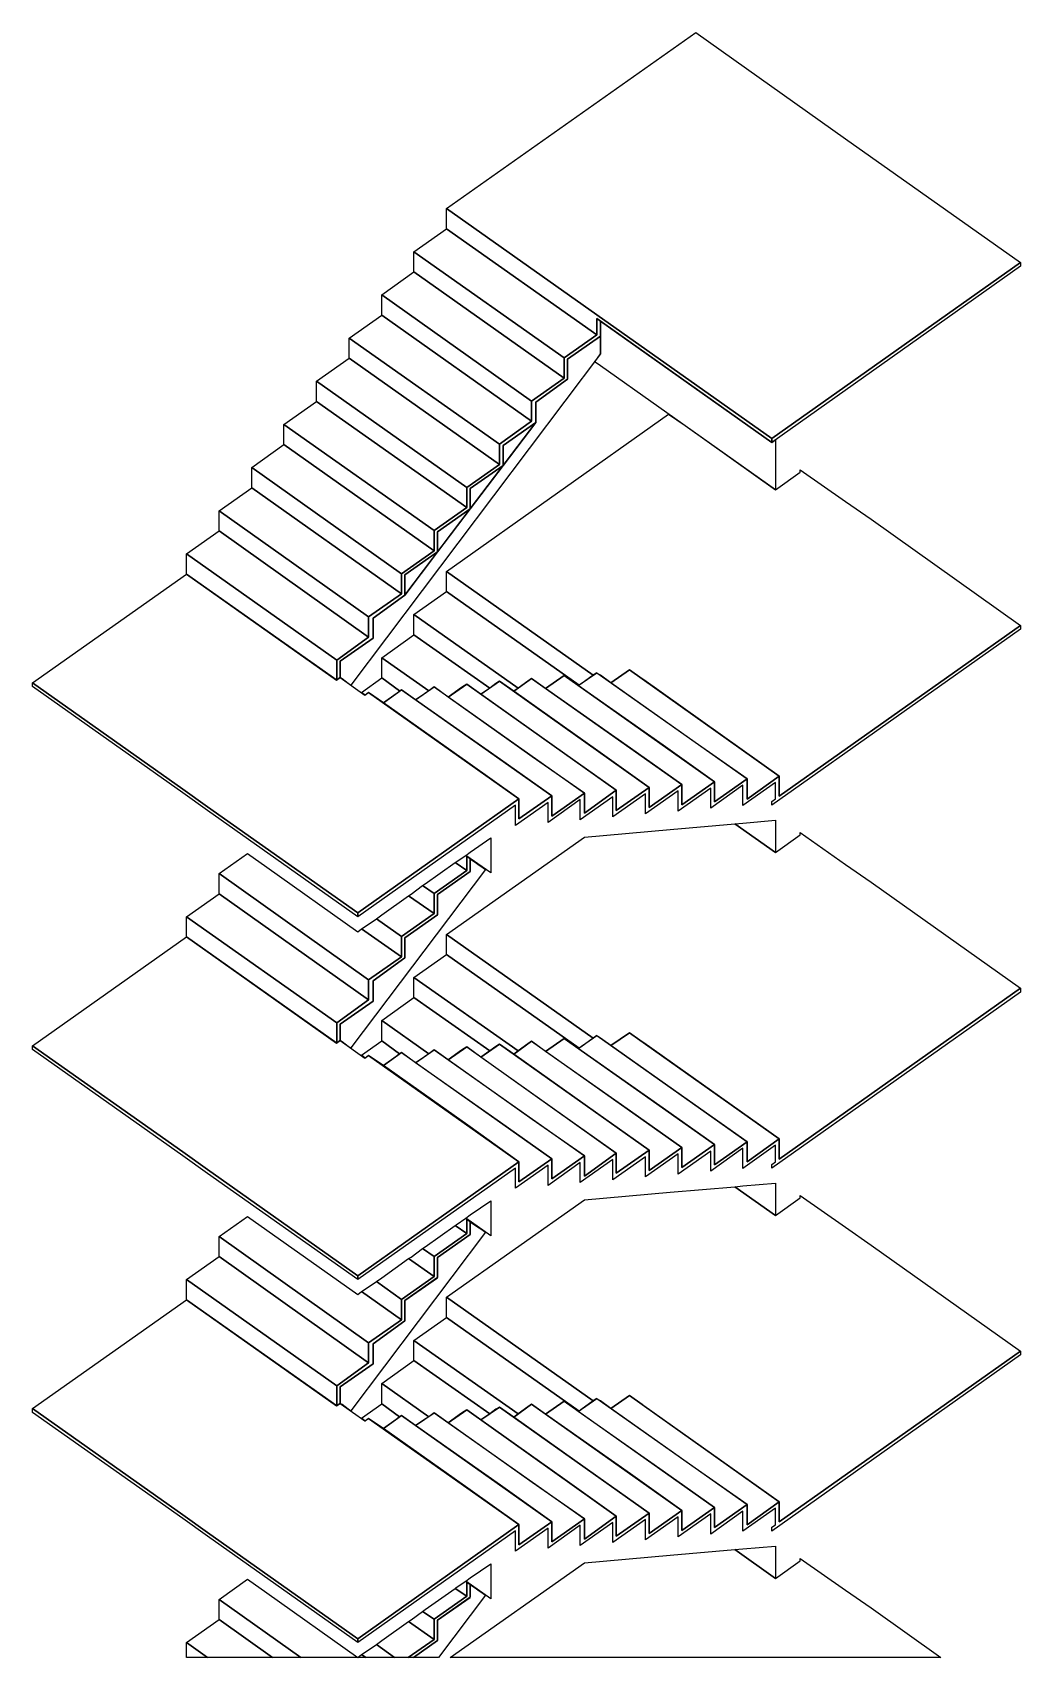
# Model space of a CAD drawing. Extents: x -678900 to 2378000, y 0 to 1840591.
# Drawn here: x -308374 to -302789, y 609690 to 618872 of the extents above; entities that cross this region are included whole.
import ezdxf

# ---------------------------------------------------------------- set-up
doc = ezdxf.new("R2010")
doc.units = 0
doc.header["$LTSCALE"] = 1000
doc.header["$MEASUREMENT"] = 0
doc.layers.get('0').update_dxf_attribs({"linetype": 'CONTINUOUS'})
doc.layers.add('AE-FLOR', color=151, linetype='CONTINUOUS')

# ---------------------------------------------------------------- blocks, each defined once
blk = doc.blocks.new('DXMX_View_SectionJoint_DEFAULT_191107114358166860')
at = {"layer": 'AE-FLOR', "ltscale": 0.3, "flags": 128}
for points in [[(-14205, 23956.6), (-15055, 24556.6), (-13645, 25551.6), (-12800, 24951.6), (-11810, 24251.6), (-13215, 23256.6), (-14205, 23956.6)], [(-14205, 23935.4), (-14205, 23842.7), (-15055, 24442.7), (-15055, 24556.6), (-14205, 23956.6), (-13215, 23256.6), (-13215, 23235.4), (-14205, 23935.4)], [(-15240, 24312.7), (-15055, 24442.7), (-14205, 23842.7), (-14390, 23712.7), (-15240, 24312.7)], [(-15240, 24198.8), (-15240, 24312.7), (-14390, 23712.7), (-14390, 23598.8), (-15240, 24198.8)], [(-13215, 23256.6), (-11810, 24251.6), (-11810, 24230.4), (-13215, 23235.4), (-13215, 23256.6)], [(-15420, 24068.8), (-15240, 24198.8), (-14390, 23598.8), (-14575, 23468.8), (-15420, 24068.8)], [(-15420, 23954.9), (-15420, 24068.8), (-14575, 23468.8), (-14575, 23354.9), (-15420, 23954.9)], [(-15675, 22005.2), (-15495, 22135.2), (-15495, 22249.2), (-15310, 22379.2), (-15310, 22493.1), (-15125, 22623.1), (-15125, 22737), (-14940, 22867), (-14940, 22980.9), (-14755, 23110.9), (-14755, 23224.9), (-14575, 23354.9), (-14575, 23468.8), (-14390, 23598.8), (-14390, 23712.7), (-14205, 23842.7), (-14205, 23935.4), (-14200, 23932.4), (-14185, 23920.4), (-14185, 23836.5), (-14370, 23706.5), (-14370, 23592.6), (-14550, 23462.6), (-14550, 23348.6), (-14735, 23218.6), (-14735, 23104.7), (-14920, 22974.7), (-14920, 22860.8), (-15105, 22730.8), (-15105, 22616.9), (-15290, 22486.9), (-15290, 22372.9), (-15470, 22242.9), (-15470, 22129), (-15655, 21999), (-15655, 21906.3), (-15660, 21904), (-15675, 21891.3), (-15675, 22005.2)], [(-15605, 23824.9), (-15420, 23954.9), (-14575, 23354.9), (-14755, 23224.9), (-15605, 23824.9)], [(-14185, 23667.6), (-14220, 23691.6), (-14215, 23693.3), (-14185, 23736.7), (-14185, 23920.4), (-13835, 23672.9), (-13215, 23235.4), (-13195, 23250.4), (-13195, 22967.6), (-14185, 23667.6)], [(-14185, 23667.6), (-14220, 23691.6), (-14215, 23693.3), (-14185, 23736.7), (-14185, 23920.4), (-13835, 23672.9), (-13215, 23235.4), (-13195, 23250.4), (-13195, 22967.6), (-14185, 23667.6)], [(-14185, 23667.6), (-14220, 23691.6), (-14215, 23693.3), (-14185, 23736.7), (-14185, 23920.4), (-13835, 23672.9), (-13215, 23235.4), (-13195, 23250.4), (-13195, 22967.6), (-14185, 23667.6)], [(-14185, 23667.6), (-14220, 23691.6), (-14215, 23693.3), (-14185, 23736.7), (-14185, 23920.4), (-13835, 23672.9), (-13215, 23235.4), (-13195, 23250.4), (-13195, 22967.6), (-14185, 23667.6)], [(-14185, 23667.6), (-14220, 23691.6), (-14215, 23693.3), (-14185, 23736.7), (-14185, 23920.4), (-13835, 23672.9), (-13215, 23235.4), (-13195, 23250.4), (-13195, 22967.6), (-14185, 23667.6)], [(-15600, 21866), (-15605, 21869.2), (-15610, 21873.1), (-15645, 21898.9), (-15655, 21906.3), (-15655, 21999), (-15470, 22129), (-15470, 22242.9), (-15290, 22372.9), (-14920, 22860.8), (-15105, 22616.9), (-15105, 22730.8), (-14920, 22860.8), (-14920, 22974.7), (-14735, 23104.7), (-14920, 22860.8), (-14550, 23348.6), (-14550, 23462.6), (-14370, 23592.6), (-14370, 23706.5), (-14185, 23836.5), (-14185, 23736.7), (-15595, 21864.2), (-15600, 21866)], [(-15600, 21866), (-15605, 21869.2), (-15610, 21873.1), (-15645, 21898.9), (-15655, 21906.3), (-15655, 21999), (-15470, 22129), (-15470, 22242.9), (-15290, 22372.9), (-14920, 22860.8), (-15105, 22616.9), (-15105, 22730.8), (-14920, 22860.8), (-14920, 22974.7), (-14735, 23104.7), (-14920, 22860.8), (-14550, 23348.6), (-14550, 23462.6), (-14370, 23592.6), (-14370, 23706.5), (-14185, 23836.5), (-14185, 23736.7), (-15595, 21864.2), (-15600, 21866)], [(-15600, 21866), (-15605, 21869.2), (-15610, 21873.1), (-15645, 21898.9), (-15655, 21906.3), (-15655, 21999), (-15470, 22129), (-15470, 22242.9), (-15290, 22372.9), (-14920, 22860.8), (-15105, 22616.9), (-15105, 22730.8), (-14920, 22860.8), (-14920, 22974.7), (-14735, 23104.7), (-14920, 22860.8), (-14550, 23348.6), (-14550, 23462.6), (-14370, 23592.6), (-14370, 23706.5), (-14185, 23836.5), (-14185, 23736.7), (-15595, 21864.2), (-15600, 21866)], [(-15600, 21866), (-15605, 21869.2), (-15610, 21873.1), (-15645, 21898.9), (-15655, 21906.3), (-15655, 21999), (-15470, 22129), (-15470, 22242.9), (-15290, 22372.9), (-14920, 22860.8), (-15105, 22616.9), (-15105, 22730.8), (-14920, 22860.8), (-14920, 22974.7), (-14735, 23104.7), (-14920, 22860.8), (-14550, 23348.6), (-14550, 23462.6), (-14370, 23592.6), (-14370, 23706.5), (-14185, 23836.5), (-14185, 23736.7), (-15595, 21864.2), (-15600, 21866)], [(-15600, 21866), (-15605, 21869.2), (-15610, 21873.1), (-15645, 21898.9), (-15655, 21906.3), (-15655, 21999), (-15470, 22129), (-15470, 22242.9), (-15290, 22372.9), (-14920, 22860.8), (-15105, 22616.9), (-15105, 22730.8), (-14920, 22860.8), (-14920, 22974.7), (-14735, 23104.7), (-14920, 22860.8), (-14550, 23348.6), (-14550, 23462.6), (-14370, 23592.6), (-14370, 23706.5), (-14185, 23836.5), (-14185, 23736.7), (-15595, 21864.2), (-15600, 21866)], [(-15605, 23710.9), (-15605, 23824.9), (-14755, 23224.9), (-14755, 23110.9), (-15605, 23710.9)], [(-15790, 23580.9), (-15605, 23710.9), (-14755, 23110.9), (-14940, 22980.9), (-15790, 23580.9)], [(-15790, 23467), (-15790, 23580.9), (-14940, 22980.9), (-14940, 22867), (-15790, 23467)], [(-15975, 23337), (-15790, 23467), (-14940, 22867), (-15125, 22737), (-15975, 23337)], [(-15975, 23223.1), (-15975, 23337), (-15125, 22737), (-15125, 22623.1), (-15975, 23223.1)], [(-13175, 21349.9), (-13940, 21893), (-13948.8, 21899.4), (-14020, 21949.9), (-14125, 21876.9), (-14185, 21919.9), (-14200, 21928.3), (-14205, 21933.9), (-14225, 21919.9), (-15055, 22506), (-13800, 23394.3), (-13705, 23329.9), (-13195, 22967.6), (-13055, 23067.6), (-13055, 23081), (-12800, 22901), (-12655, 22801), (-11810, 22201), (-13175, 21236), (-13175, 21349.9)], [(-14735, 23218.6), (-14550, 23348.6), (-14735, 23104.7), (-14735, 23218.6)], [(-14735, 23218.6), (-14550, 23348.6), (-14735, 23104.7), (-14735, 23218.6)], [(-14735, 23218.6), (-14550, 23348.6), (-14735, 23104.7), (-14735, 23218.6)], [(-14735, 23218.6), (-14550, 23348.6), (-14735, 23104.7), (-14735, 23218.6)], [(-14735, 23218.6), (-14550, 23348.6), (-14735, 23104.7), (-14735, 23218.6)], [(-16155, 23093.1), (-15975, 23223.1), (-15125, 22623.1), (-15310, 22493.1), (-16155, 23093.1)], [(-16155, 22979.2), (-16155, 23093.1), (-15310, 22493.1), (-15310, 22379.2), (-16155, 22979.2)], [(-16340, 22849.2), (-16155, 22979.2), (-15310, 22379.2), (-15495, 22249.2), (-16340, 22849.2)], [(-16340, 22735.2), (-16340, 22849.2), (-15495, 22249.2), (-15495, 22135.2), (-16340, 22735.2)], [(-16525, 22605.2), (-16340, 22735.2), (-15495, 22135.2), (-15675, 22005.2), (-16525, 22605.2)], [(-16525, 22491.3), (-16525, 22605.2), (-15675, 22005.2), (-15675, 21891.3), (-16525, 22491.3)], [(-15290, 22486.9), (-15105, 22616.9), (-15290, 22372.9), (-15290, 22486.9)], [(-15290, 22486.9), (-15105, 22616.9), (-15290, 22372.9), (-15290, 22486.9)], [(-15290, 22486.9), (-15105, 22616.9), (-15290, 22372.9), (-15290, 22486.9)], [(-15290, 22486.9), (-15105, 22616.9), (-15290, 22372.9), (-15290, 22486.9)], [(-15290, 22486.9), (-15105, 22616.9), (-15290, 22372.9), (-15290, 22486.9)], [(-15055, 22392.1), (-15055, 22506), (-14225, 21919.9), (-14295, 21869.1), (-14305, 21863), (-15055, 22392.1)], [(-16405, 21176.3), (-16545, 21276.3), (-17395, 21876.3), (-16525, 22491.3), (-15675.6, 21891.7), (-15655, 21906.3), (-15515.6, 21806.7), (-15495, 21821.3), (-14645, 21221.3), (-15555, 20576.3), (-16405, 21176.3)], [(-14575, 21901.7), (-14595, 21886.9), (-14650, 21846.9), (-15240, 22262.1), (-15055, 22392.1), (-14305, 21863), (-14310, 21860.8), (-14390, 21917.8), (-14495, 21844.7), (-14575, 21901.7)], [(-14755, 21885.6), (-14775, 21872.8), (-14810, 21846.9), (-15240, 22148.2), (-15240, 22262.1), (-14650, 21846.9), (-14675, 21828.7), (-14755, 21885.6)], [(-15555, 20576.3), (-14645, 21221.3), (-14645, 21107.4), (-14460, 21237.4), (-14460, 21123.5), (-14275, 21253.5), (-14275, 21139.5), (-14095, 21269.5), (-14095, 21155.6), (-13910, 21285.6), (-13910, 21171.7), (-13725, 21301.7), (-13725, 21187.8), (-13540, 21317.8), (-13540, 21203.9), (-13355, 21333.9), (-13355, 21219.9), (-13175, 21349.9), (-13175, 21236), (-11810, 22201), (-11810, 22179.8), (-13215, 21184.8), (-13215, 21206), (-13195, 21220.2), (-13195, 21313.7), (-13380, 21183.7), (-13380, 21297.6), (-13560, 21167.6), (-13560, 21281.6), (-13745, 21151.6), (-13745, 21265.5), (-13930, 21135.5), (-13930, 21249.4), (-14115, 21119.4), (-14115, 21233.3), (-14300, 21103.3), (-14300, 21217.3), (-14480, 21087.3), (-14480, 21201.2), (-14665, 21071.2), (-14665, 21185.1), (-15555, 20555.1), (-15555, 20576.3)], [(-15125, 21853.5), (-15155, 21830.8), (-15420, 22018.2), (-15240, 22148.2), (-14810, 21846.9), (-14860, 21812.6), (-14940, 21869.5), (-14970, 21850.9), (-15045, 21796.5), (-15125, 21853.5)], [(-15310, 21837.4), (-15320, 21830.8), (-15420, 21904.2), (-15420, 22018.2), (-15155, 21830.8), (-15180, 21814.6), (-15230, 21780.4), (-15310, 21837.4)], [(-13355, 21333.9), (-13650, 21539.8), (-14125, 21876.9), (-14020, 21949.9), (-13175, 21349.9), (-13355, 21219.9), (-13355, 21333.9)], [(-16405, 21155.1), (-16545, 21255.1), (-17395, 21855.1), (-17395, 21876.3), (-16545, 21276.3), (-16405, 21176.3), (-15555, 20576.3), (-15555, 20555.1), (-16405, 21155.1)], [(-15495, 21821.3), (-15515, 21806.3), (-15535, 21822.8), (-15420, 21904.2), (-15320, 21830.8), (-15340, 21814.9), (-15410, 21764.4), (-15495, 21821.3)], [(-14275, 21253.5), (-14570, 21459.4), (-15045, 21796.5), (-14940, 21869.5), (-14095, 21269.5), (-14275, 21139.5), (-14275, 21253.5)], [(-14095, 21269.5), (-14385, 21475.5), (-14860, 21812.6), (-14755, 21885.6), (-13910, 21285.6), (-14095, 21155.6), (-14095, 21269.5)], [(-13910, 21285.6), (-14200, 21491.6), (-14675, 21828.7), (-14575, 21901.7), (-13725, 21301.7), (-13910, 21171.7), (-13910, 21285.6)], [(-13725, 21301.7), (-14015, 21507.6), (-14495, 21844.7), (-14390, 21917.8), (-13540, 21317.8), (-13725, 21187.8), (-13725, 21301.7)], [(-13540, 21317.8), (-13830, 21523.7), (-14310, 21860.8), (-14205, 21933.9), (-13355, 21333.9), (-13540, 21203.9), (-13540, 21317.8)], [(-14645, 21221.3), (-14935, 21427.3), (-15410, 21764.4), (-15310, 21837.4), (-14460, 21237.4), (-14645, 21107.4), (-14645, 21221.3)], [(-14460, 21237.4), (-14750, 21443.3), (-15230, 21780.4), (-15125, 21853.5), (-14275, 21253.5), (-14460, 21123.5), (-14460, 21237.4)], [(-13175, 19299.3), (-13940, 19842.4), (-13948.8, 19848.8), (-14020, 19899.3), (-14125, 19826.3), (-14185, 19869.3), (-14200, 19877.7), (-14205, 19883.2), (-14225, 19869.3), (-15055, 20455.4), (-14275, 21005.4), (-13790, 21048.1), (-13425, 21079.8), (-13195, 20917), (-13055, 21017), (-13055, 21030.4), (-12800, 20850.4), (-12655, 20750.4), (-11810, 20150.4), (-13175, 19185.4), (-13175, 19299.3)], [(-13425, 21079.8), (-13380, 21083.9), (-13195, 21100), (-13195, 20917), (-13425, 21079.8)], [(-13425, 21079.8), (-13380, 21083.9), (-13195, 21100), (-13195, 20917), (-13425, 21079.8)], [(-13425, 21079.8), (-13380, 21083.9), (-13195, 21100), (-13195, 20917), (-13425, 21079.8)], [(-13425, 21079.8), (-13380, 21083.9), (-13195, 21100), (-13195, 20917), (-13425, 21079.8)], [(-13425, 21079.8), (-13380, 21083.9), (-13195, 21100), (-13195, 20917), (-13425, 21079.8)], [(-14945, 20901.3), (-14920, 20920.1), (-14805, 21000.3), (-14805, 20802.3), (-14945, 20901.3)], [(-14945, 20901.3), (-14920, 20920.1), (-14805, 21000.3), (-14805, 20802.3), (-14945, 20901.3)], [(-14945, 20901.3), (-14920, 20920.1), (-14805, 21000.3), (-14805, 20802.3), (-14945, 20901.3)], [(-14945, 20901.3), (-14920, 20920.1), (-14805, 21000.3), (-14805, 20802.3), (-14945, 20901.3)], [(-14945, 20901.3), (-14920, 20920.1), (-14805, 21000.3), (-14805, 20802.3), (-14945, 20901.3)], [(-16340, 20798.6), (-16180, 20911.9), (-16070, 20835.1), (-15555, 20470.3), (-15535, 20486.9), (-15310, 20328.6), (-15495, 20198.6), (-16340, 20798.6)], [(-15675, 19954.6), (-15495, 20084.6), (-15495, 20198.6), (-15310, 20328.6), (-15310, 20442.5), (-15125, 20572.5), (-15125, 20686.4), (-14940, 20816.4), (-14940, 20897.3), (-14935, 20892.5), (-14920, 20882.3), (-14920, 20810.2), (-15105, 20680.2), (-15105, 20566.3), (-15290, 20436.3), (-15290, 20322.3), (-15470, 20192.3), (-15470, 20078.4), (-15655, 19948.4), (-15655, 19855.7), (-15660, 19853.4), (-15675, 19840.7), (-15675, 19954.6)], [(-15600, 19815), (-15600, 19815.4), (-15605, 19818.6), (-15610, 19822.5), (-15645, 19848.3), (-15655, 19855.7), (-15655, 19948.4), (-15470, 20078.4), (-15470, 20192.3), (-15290, 20322.3), (-15290, 20436.3), (-15106.4, 20565.3), (-15105, 20567.1), (-15105, 20680.2), (-14920, 20810.2), (-14920, 20882.3), (-14885, 20857.2), (-14870, 20847.2), (-14860, 20841.2), (-14835, 20822.5), (-15595, 19813.6), (-15600, 19815)], [(-15600, 19815), (-15600, 19815.4), (-15605, 19818.6), (-15610, 19822.5), (-15645, 19848.3), (-15655, 19855.7), (-15655, 19948.4), (-15470, 20078.4), (-15470, 20192.3), (-15290, 20322.3), (-15290, 20436.3), (-15106.4, 20565.3), (-15105, 20567.1), (-15105, 20680.2), (-14920, 20810.2), (-14920, 20882.3), (-14885, 20857.2), (-14870, 20847.2), (-14860, 20841.2), (-14835, 20822.5), (-15595, 19813.6), (-15600, 19815)], [(-15600, 19815), (-15600, 19815.4), (-15605, 19818.6), (-15610, 19822.5), (-15645, 19848.3), (-15655, 19855.7), (-15655, 19948.4), (-15470, 20078.4), (-15470, 20192.3), (-15290, 20322.3), (-15290, 20436.3), (-15106.4, 20565.3), (-15105, 20567.1), (-15105, 20680.2), (-14920, 20810.2), (-14920, 20882.3), (-14885, 20857.2), (-14870, 20847.2), (-14860, 20841.2), (-14835, 20822.5), (-15595, 19813.6), (-15600, 19815)], [(-15600, 19815), (-15600, 19815.4), (-15605, 19818.6), (-15610, 19822.5), (-15645, 19848.3), (-15655, 19855.7), (-15655, 19948.4), (-15470, 20078.4), (-15470, 20192.3), (-15290, 20322.3), (-15290, 20436.3), (-15106.4, 20565.3), (-15105, 20567.1), (-15105, 20680.2), (-14920, 20810.2), (-14920, 20882.3), (-14885, 20857.2), (-14870, 20847.2), (-14860, 20841.2), (-14835, 20822.5), (-15595, 19813.6), (-15600, 19815)], [(-15600, 19815), (-15600, 19815.4), (-15605, 19818.6), (-15610, 19822.5), (-15645, 19848.3), (-15655, 19855.7), (-15655, 19948.4), (-15470, 20078.4), (-15470, 20192.3), (-15290, 20322.3), (-15290, 20436.3), (-15106.4, 20565.3), (-15105, 20567.1), (-15105, 20680.2), (-14920, 20810.2), (-14920, 20882.3), (-14885, 20857.2), (-14870, 20847.2), (-14860, 20841.2), (-14835, 20822.5), (-15595, 19813.6), (-15600, 19815)], [(-15190, 20730.8), (-15175, 20740.5), (-15005, 20860.8), (-14940, 20816.4), (-15125, 20686.4), (-15190, 20730.8)], [(-15005, 20860.8), (-15000, 20864.7), (-14945, 20901.3), (-14940, 20897.3), (-14940, 20816.4), (-15005, 20860.8)], [(-16340, 20684.6), (-16340, 20798.6), (-15495, 20198.6), (-15495, 20084.6), (-16340, 20684.6)], [(-16525, 20554.6), (-16340, 20684.6), (-15495, 20084.6), (-15675, 19954.6), (-16525, 20554.6)], [(-15450, 20543.9), (-15420, 20565.8), (-15270, 20673.9), (-15125, 20572.5), (-15310, 20442.5), (-15450, 20543.9)], [(-15270, 20673.9), (-15255, 20682.7), (-15190, 20730.8), (-15125, 20686.4), (-15125, 20572.5), (-15270, 20673.9)], [(-16525, 20440.7), (-16525, 20554.6), (-15675, 19954.6), (-15675, 19840.7), (-16525, 20440.7)], [(-15535, 20486.9), (-15515, 20500.6), (-15450, 20543.9), (-15310, 20442.5), (-15310, 20328.6), (-15535, 20486.9)], [(-16405, 19125.7), (-16545, 19225.7), (-17395, 19825.7), (-16525, 20440.7), (-15675.6, 19841.1), (-15655, 19855.7), (-15515.6, 19756.1), (-15495, 19770.7), (-14645, 19170.7), (-15555, 18525.7), (-16405, 19125.7)], [(-15055, 20341.5), (-15055, 20455.4), (-14225, 19869.3), (-14295, 19818.5), (-14305, 19812.4), (-15055, 20341.5)], [(-14575, 19851.1), (-14595, 19836.3), (-14650, 19796.3), (-15240, 20211.5), (-15055, 20341.5), (-14305, 19812.4), (-14310, 19810.2), (-14390, 19867.2), (-14495, 19794.1), (-14575, 19851.1)], [(-14755, 19835), (-14775, 19822.2), (-14810, 19796.3), (-15240, 20097.6), (-15240, 20211.5), (-14650, 19796.3), (-14675, 19778.1), (-14755, 19835)], [(-15555, 18525.7), (-14645, 19170.7), (-14645, 19056.8), (-14460, 19186.8), (-14460, 19072.9), (-14275, 19202.9), (-14275, 19088.9), (-14095, 19218.9), (-14095, 19105), (-13910, 19235), (-13910, 19121.1), (-13725, 19251.1), (-13725, 19137.2), (-13540, 19267.2), (-13540, 19153.2), (-13355, 19283.2), (-13355, 19169.3), (-13175, 19299.3), (-13175, 19185.4), (-11810, 20150.4), (-11810, 20129.2), (-13215, 19134.2), (-13215, 19155.4), (-13195, 19169.6), (-13195, 19263.1), (-13380, 19133.1), (-13380, 19247), (-13560, 19117), (-13560, 19231), (-13745, 19101), (-13745, 19214.9), (-13930, 19084.9), (-13930, 19198.8), (-14115, 19068.8), (-14115, 19182.7), (-14300, 19052.7), (-14300, 19166.6), (-14480, 19036.6), (-14480, 19150.6), (-14665, 19020.6), (-14665, 19134.5), (-15555, 18504.5), (-15555, 18525.7)], [(-15125, 19802.9), (-15155, 19780.2), (-15420, 19967.6), (-15240, 20097.6), (-14810, 19796.3), (-14860, 19762), (-14940, 19818.9), (-14970, 19800.3), (-15045, 19745.9), (-15125, 19802.9)], [(-15310, 19786.8), (-15320, 19780.2), (-15420, 19853.6), (-15420, 19967.6), (-15155, 19780.2), (-15180, 19764), (-15230, 19729.8), (-15310, 19786.8)], [(-15495, 19770.7), (-15515, 19755.7), (-15535, 19772.2), (-15420, 19853.6), (-15320, 19780.2), (-15340, 19764.3), (-15410, 19713.7), (-15495, 19770.7)], [(-14095, 19218.9), (-14385, 19424.9), (-14860, 19762), (-14755, 19835), (-13910, 19235), (-14095, 19105), (-14095, 19218.9)], [(-13910, 19235), (-14200, 19441), (-14675, 19778.1), (-14575, 19851.1), (-13725, 19251.1), (-13910, 19121.1), (-13910, 19235)], [(-13725, 19251.1), (-14015, 19457), (-14495, 19794.1), (-14390, 19867.2), (-13540, 19267.2), (-13725, 19137.2), (-13725, 19251.1)], [(-13540, 19267.2), (-13830, 19473.1), (-14310, 19810.2), (-14205, 19883.2), (-13355, 19283.2), (-13540, 19153.2), (-13540, 19267.2)], [(-13355, 19283.2), (-13650, 19489.2), (-14125, 19826.3), (-14020, 19899.3), (-13175, 19299.3), (-13355, 19169.3), (-13355, 19283.2)], [(-16405, 19104.5), (-16545, 19204.5), (-17395, 19804.5), (-17395, 19825.7), (-16545, 19225.7), (-16405, 19125.7), (-15555, 18525.7), (-15555, 18504.5), (-16405, 19104.5)], [(-14645, 19170.7), (-14935, 19376.6), (-15410, 19713.7), (-15310, 19786.8), (-14460, 19186.8), (-14645, 19056.8), (-14645, 19170.7)], [(-14460, 19186.8), (-14750, 19392.7), (-15230, 19729.8), (-15125, 19802.9), (-14275, 19202.9), (-14460, 19072.9), (-14460, 19186.8)], [(-14275, 19202.9), (-14570, 19408.8), (-15045, 19745.9), (-14940, 19818.9), (-14095, 19218.9), (-14275, 19088.9), (-14275, 19202.9)], [(-13175, 17248.7), (-13940, 17791.8), (-13948.8, 17798.2), (-14020, 17848.7), (-14125, 17775.7), (-14185, 17818.7), (-14200, 17827.1), (-14205, 17832.6), (-14225, 17818.7), (-15055, 18404.8), (-14275, 18954.8), (-13790, 18997.5), (-13425, 19029.2), (-13195, 18866.3), (-13055, 18966.3), (-13055, 18979.8), (-12800, 18799.8), (-12655, 18699.8), (-11810, 18099.8), (-13175, 17134.8), (-13175, 17248.7)], [(-13425, 19029.2), (-13380, 19033.3), (-13195, 19049.4), (-13195, 18866.3), (-13425, 19029.2)], [(-13425, 19029.2), (-13380, 19033.3), (-13195, 19049.4), (-13195, 18866.3), (-13425, 19029.2)], [(-13425, 19029.2), (-13380, 19033.3), (-13195, 19049.4), (-13195, 18866.3), (-13425, 19029.2)], [(-13425, 19029.2), (-13380, 19033.3), (-13195, 19049.4), (-13195, 18866.3), (-13425, 19029.2)], [(-13425, 19029.2), (-13380, 19033.3), (-13195, 19049.4), (-13195, 18866.3), (-13425, 19029.2)], [(-14945, 18850.6), (-14920, 18869.5), (-14805, 18949.6), (-14805, 18751.7), (-14945, 18850.6)], [(-14945, 18850.6), (-14920, 18869.5), (-14805, 18949.6), (-14805, 18751.7), (-14945, 18850.6)], [(-14945, 18850.6), (-14920, 18869.5), (-14805, 18949.6), (-14805, 18751.7), (-14945, 18850.6)], [(-14945, 18850.6), (-14920, 18869.5), (-14805, 18949.6), (-14805, 18751.7), (-14945, 18850.6)], [(-14945, 18850.6), (-14920, 18869.5), (-14805, 18949.6), (-14805, 18751.7), (-14945, 18850.6)], [(-16340, 18747.9), (-16180, 18861.3), (-16070, 18784.4), (-15555, 18419.6), (-15535, 18436.3), (-15310, 18277.9), (-15495, 18147.9), (-16340, 18747.9)], [(-15675, 17904), (-15495, 18034), (-15495, 18147.9), (-15310, 18277.9), (-15310, 18391.9), (-15125, 18521.9), (-15125, 18635.8), (-14940, 18765.8), (-14940, 18846.7), (-14935, 18841.9), (-14920, 18831.7), (-14920, 18759.6), (-15105, 18629.6), (-15105, 18515.7), (-15290, 18385.7), (-15290, 18271.7), (-15470, 18141.7), (-15470, 18027.8), (-15655, 17897.8), (-15655, 17805.1), (-15660, 17802.7), (-15675, 17790.1), (-15675, 17904)], [(-15600, 17764.8), (-15605, 17768), (-15610, 17771.9), (-15645, 17797.7), (-15655, 17805.1), (-15655, 17897.8), (-15470, 18027.8), (-15470, 18141.7), (-15290, 18271.7), (-15290, 18385.7), (-15105.6, 18515.2), (-15105, 18516.1), (-15105, 18629.6), (-14921.3, 18758.7), (-14920, 18760.4), (-14920, 18831.7), (-14885, 18806.6), (-14870, 18796.6), (-14860, 18790.6), (-14835, 18771.9), (-15595, 17763), (-15600, 17764.4)], [(-15600, 17764.8), (-15605, 17768), (-15610, 17771.9), (-15645, 17797.7), (-15655, 17805.1), (-15655, 17897.8), (-15470, 18027.8), (-15470, 18141.7), (-15290, 18271.7), (-15290, 18385.7), (-15105.6, 18515.2), (-15105, 18516.1), (-15105, 18629.6), (-14921.3, 18758.7), (-14920, 18760.4), (-14920, 18831.7), (-14885, 18806.6), (-14870, 18796.6), (-14860, 18790.6), (-14835, 18771.9), (-15595, 17763), (-15600, 17764.4)], [(-15600, 17764.8), (-15605, 17768), (-15610, 17771.9), (-15645, 17797.7), (-15655, 17805.1), (-15655, 17897.8), (-15470, 18027.8), (-15470, 18141.7), (-15290, 18271.7), (-15290, 18385.7), (-15105.6, 18515.2), (-15105, 18516.1), (-15105, 18629.6), (-14921.3, 18758.7), (-14920, 18760.4), (-14920, 18831.7), (-14885, 18806.6), (-14870, 18796.6), (-14860, 18790.6), (-14835, 18771.9), (-15595, 17763), (-15600, 17764.4)], [(-15600, 17764.8), (-15605, 17768), (-15610, 17771.9), (-15645, 17797.7), (-15655, 17805.1), (-15655, 17897.8), (-15470, 18027.8), (-15470, 18141.7), (-15290, 18271.7), (-15290, 18385.7), (-15105.6, 18515.2), (-15105, 18516.1), (-15105, 18629.6), (-14921.3, 18758.7), (-14920, 18760.4), (-14920, 18831.7), (-14885, 18806.6), (-14870, 18796.6), (-14860, 18790.6), (-14835, 18771.9), (-15595, 17763), (-15600, 17764.4)], [(-15600, 17764.8), (-15605, 17768), (-15610, 17771.9), (-15645, 17797.7), (-15655, 17805.1), (-15655, 17897.8), (-15470, 18027.8), (-15470, 18141.7), (-15290, 18271.7), (-15290, 18385.7), (-15105.6, 18515.2), (-15105, 18516.1), (-15105, 18629.6), (-14921.3, 18758.7), (-14920, 18760.4), (-14920, 18831.7), (-14885, 18806.6), (-14870, 18796.6), (-14860, 18790.6), (-14835, 18771.9), (-15595, 17763), (-15600, 17764.4)], [(-15005, 18810.2), (-15000, 18814.1), (-14945, 18850.6), (-14940, 18846.7), (-14940, 18765.8), (-15005, 18810.2)], [(-16340, 18634), (-16340, 18747.9), (-15495, 18147.9), (-15495, 18034), (-16340, 18634)], [(-15190, 18680.2), (-15175, 18689.8), (-15005, 18810.2), (-14940, 18765.8), (-15125, 18635.8), (-15190, 18680.2)], [(-15270, 18623.3), (-15255, 18632), (-15190, 18680.2), (-15125, 18635.8), (-15125, 18521.9), (-15270, 18623.3)], [(-16525, 18504), (-16340, 18634), (-15495, 18034), (-15675, 17904), (-16525, 18504)], [(-15450, 18493.3), (-15420, 18515.2), (-15270, 18623.3), (-15125, 18521.9), (-15310, 18391.9), (-15450, 18493.3)], [(-16525, 18390.1), (-16525, 18504), (-15675, 17904), (-15675, 17790.1), (-16525, 18390.1)], [(-15535, 18436.3), (-15515, 18450), (-15450, 18493.3), (-15310, 18391.9), (-15310, 18277.9), (-15535, 18436.3)], [(-16405, 17075.1), (-16545, 17175.1), (-17395, 17775.1), (-16525, 18390.1), (-15675.6, 17790.5), (-15655, 17805.1), (-15515.6, 17705.5), (-15495, 17720.1), (-14645, 17120.1), (-15555, 16475.1), (-16405, 17075.1)], [(-15055, 18290.9), (-15055, 18404.8), (-14225, 17818.7), (-14295, 17767.9), (-14305, 17761.8), (-15055, 18290.9)], [(-14575, 17800.5), (-14595, 17785.7), (-14650, 17745.7), (-15240, 18160.9), (-15055, 18290.9), (-14305, 17761.8), (-14310, 17759.6), (-14390, 17816.6), (-14495, 17743.5), (-14575, 17800.5)], [(-15555, 16475.1), (-14645, 17120.1), (-14645, 17006.2), (-14460, 17136.2), (-14460, 17022.3), (-14275, 17152.3), (-14275, 17038.3), (-14095, 17168.3), (-14095, 17054.4), (-13910, 17184.4), (-13910, 17070.5), (-13725, 17200.5), (-13725, 17086.6), (-13540, 17216.6), (-13540, 17102.6), (-13355, 17232.6), (-13355, 17118.7), (-13175, 17248.7), (-13175, 17134.8), (-11810, 18099.8), (-11810, 18078.6), (-13215, 17083.6), (-13215, 17104.8), (-13195, 17119), (-13195, 17212.5), (-13380, 17082.5), (-13380, 17196.4), (-13560, 17066.4), (-13560, 17180.3), (-13745, 17050.3), (-13745, 17164.3), (-13930, 17034.3), (-13930, 17148.2), (-14115, 17018.2), (-14115, 17132.1), (-14300, 17002.1), (-14300, 17116), (-14480, 16986), (-14480, 17100), (-14665, 16970), (-14665, 17083.9), (-15555, 16453.9), (-15555, 16475.1)], [(-14755, 17784.4), (-14775, 17771.6), (-14810, 17745.7), (-15240, 18046.9), (-15240, 18160.9), (-14650, 17745.7), (-14675, 17727.4), (-14755, 17784.4)], [(-15125, 17752.3), (-15155, 17729.6), (-15420, 17916.9), (-15240, 18046.9), (-14810, 17745.7), (-14860, 17711.4), (-14940, 17768.3), (-14970, 17749.7), (-15045, 17695.3), (-15125, 17752.3)], [(-15310, 17736.2), (-15320, 17729.6), (-15420, 17803), (-15420, 17916.9), (-15155, 17729.6), (-15180, 17713.4), (-15230, 17679.2), (-15310, 17736.2)], [(-13725, 17200.5), (-14015, 17406.4), (-14495, 17743.5), (-14390, 17816.6), (-13540, 17216.6), (-13725, 17086.6), (-13725, 17200.5)], [(-13540, 17216.6), (-13830, 17422.5), (-14310, 17759.6), (-14205, 17832.6), (-13355, 17232.6), (-13540, 17102.6), (-13540, 17216.6)], [(-13355, 17232.6), (-13650, 17438.6), (-14125, 17775.7), (-14020, 17848.7), (-13175, 17248.7), (-13355, 17118.7), (-13355, 17232.6)], [(-16405, 17053.9), (-16545, 17153.9), (-17395, 17753.9), (-17395, 17775.1), (-16545, 17175.1), (-16405, 17075.1), (-15555, 16475.1), (-15555, 16453.9), (-16405, 17053.9)], [(-15495, 17720.1), (-15515, 17705.1), (-15535, 17721.6), (-15420, 17803), (-15320, 17729.6), (-15340, 17713.7), (-15410, 17663.1), (-15495, 17720.1)], [(-14645, 17120.1), (-14935, 17326), (-15410, 17663.1), (-15310, 17736.2), (-14460, 17136.2), (-14645, 17006.2), (-14645, 17120.1)], [(-14460, 17136.2), (-14750, 17342.1), (-15230, 17679.2), (-15125, 17752.3), (-14275, 17152.3), (-14460, 17022.3), (-14460, 17136.2)], [(-14275, 17152.3), (-14570, 17358.2), (-15045, 17695.3), (-14940, 17768.3), (-14095, 17168.3), (-14275, 17038.3), (-14275, 17152.3)], [(-14095, 17168.3), (-14385, 17374.3), (-14860, 17711.4), (-14755, 17784.4), (-13910, 17184.4), (-14095, 17054.4), (-14095, 17168.3)], [(-13910, 17184.4), (-14200, 17390.3), (-14675, 17727.4), (-14575, 17800.5), (-13725, 17200.5), (-13910, 17070.5), (-13910, 17184.4)], [(-13425, 16978.6), (-13380, 16982.7), (-13195, 16998.8), (-13195, 16815.7), (-13425, 16978.6)], [(-13425, 16978.6), (-13380, 16982.7), (-13195, 16998.8), (-13195, 16815.7), (-13425, 16978.6)], [(-13425, 16978.6), (-13380, 16982.7), (-13195, 16998.8), (-13195, 16815.7), (-13425, 16978.6)], [(-13425, 16978.6), (-13380, 16982.7), (-13195, 16998.8), (-13195, 16815.7), (-13425, 16978.6)], [(-13425, 16978.6), (-13380, 16982.7), (-13195, 16998.8), (-13195, 16815.7), (-13425, 16978.6)], [(-15034.1, 16368.9), (-14275, 16904.1), (-13790, 16946.9), (-13425, 16978.6), (-13195, 16815.7), (-13055, 16915.7), (-13055, 16929.2), (-12800, 16749.2), (-12655, 16649.2), (-12260.3, 16368.9), (-15034.1, 16368.9)], [(-14945, 16800), (-14920, 16818.9), (-14805, 16899), (-14805, 16701), (-14945, 16800)], [(-14945, 16800), (-14920, 16818.9), (-14805, 16899), (-14805, 16701), (-14945, 16800)], [(-14945, 16800), (-14920, 16818.9), (-14805, 16899), (-14805, 16701), (-14945, 16800)], [(-14945, 16800), (-14920, 16818.9), (-14805, 16899), (-14805, 16701), (-14945, 16800)], [(-14945, 16800), (-14920, 16818.9), (-14805, 16899), (-14805, 16701), (-14945, 16800)], [(-16340, 16697.3), (-16180, 16810.7), (-16070, 16733.8), (-15555, 16369), (-15535, 16385.7), (-15511.2, 16368.9), (-15877.5, 16368.9), (-16340, 16697.3)], [(-15270.7, 16368.9), (-15125, 16471.3), (-15125, 16585.2), (-14940, 16715.2), (-14940, 16796), (-14935, 16791.3), (-14920, 16781), (-14920, 16709), (-15105, 16579), (-15105, 16465), (-15241.8, 16368.9), (-15270.7, 16368.9)], [(-15241.8, 16368.9), (-15105.6, 16464.6), (-15105, 16465.4), (-15105, 16579), (-14921.3, 16708.1), (-14920, 16709.8), (-14920, 16781), (-14885, 16756), (-14870, 16746), (-14860, 16740), (-14835, 16721.3), (-15100.5, 16368.9), (-15241.8, 16368.9)], [(-15241.8, 16368.9), (-15105.6, 16464.6), (-15105, 16465.4), (-15105, 16579), (-14921.3, 16708.1), (-14920, 16709.8), (-14920, 16781), (-14885, 16756), (-14870, 16746), (-14860, 16740), (-14835, 16721.3), (-15100.5, 16368.9), (-15241.8, 16368.9)], [(-15241.8, 16368.9), (-15105.6, 16464.6), (-15105, 16465.4), (-15105, 16579), (-14921.3, 16708.1), (-14920, 16709.8), (-14920, 16781), (-14885, 16756), (-14870, 16746), (-14860, 16740), (-14835, 16721.3), (-15100.5, 16368.9), (-15241.8, 16368.9)], [(-15241.8, 16368.9), (-15105.6, 16464.6), (-15105, 16465.4), (-15105, 16579), (-14921.3, 16708.1), (-14920, 16709.8), (-14920, 16781), (-14885, 16756), (-14870, 16746), (-14860, 16740), (-14835, 16721.3), (-15100.5, 16368.9), (-15241.8, 16368.9)], [(-15241.8, 16368.9), (-15105.6, 16464.6), (-15105, 16465.4), (-15105, 16579), (-14921.3, 16708.1), (-14920, 16709.8), (-14920, 16781), (-14885, 16756), (-14870, 16746), (-14860, 16740), (-14835, 16721.3), (-15100.5, 16368.9), (-15241.8, 16368.9)], [(-15190, 16629.6), (-15175, 16639.2), (-15005, 16759.6), (-14940, 16715.2), (-15125, 16585.2), (-15190, 16629.6)], [(-15005, 16759.6), (-15000, 16763.5), (-14945, 16800), (-14940, 16796), (-14940, 16715.2), (-15005, 16759.6)], [(-16340, 16583.4), (-16340, 16697.3), (-15877.5, 16368.9), (-16037.9, 16368.9), (-16340, 16583.4)], [(-15270, 16572.6), (-15255, 16581.4), (-15190, 16629.6), (-15125, 16585.2), (-15125, 16471.3), (-15270, 16572.6)], [(-16525, 16453.4), (-16340, 16583.4), (-16037.9, 16368.9), (-16405.3, 16368.9), (-16525, 16453.4)], [(-15450, 16442.6), (-15420, 16464.6), (-15270, 16572.6), (-15125, 16471.3), (-15270.7, 16368.9), (-15348.2, 16368.9), (-15450, 16442.6)], [(-16525, 16368.9), (-16525, 16453.4), (-16405.3, 16368.9), (-16525, 16368.9)], [(-15535, 16385.7), (-15515, 16399.4), (-15450, 16442.6), (-15348.2, 16368.9), (-15511.2, 16368.9), (-15535, 16385.7)]]:
    blk.add_lwpolyline(points, dxfattribs=at)

msp = doc.modelspace()

# ---------------------------------------------------------------- block references
msp.add_blockref('DXMX_View_SectionJoint_DEFAULT_191107114358166860', (-290979.4, 593320.8))

doc.saveas('drawing.dxf')
